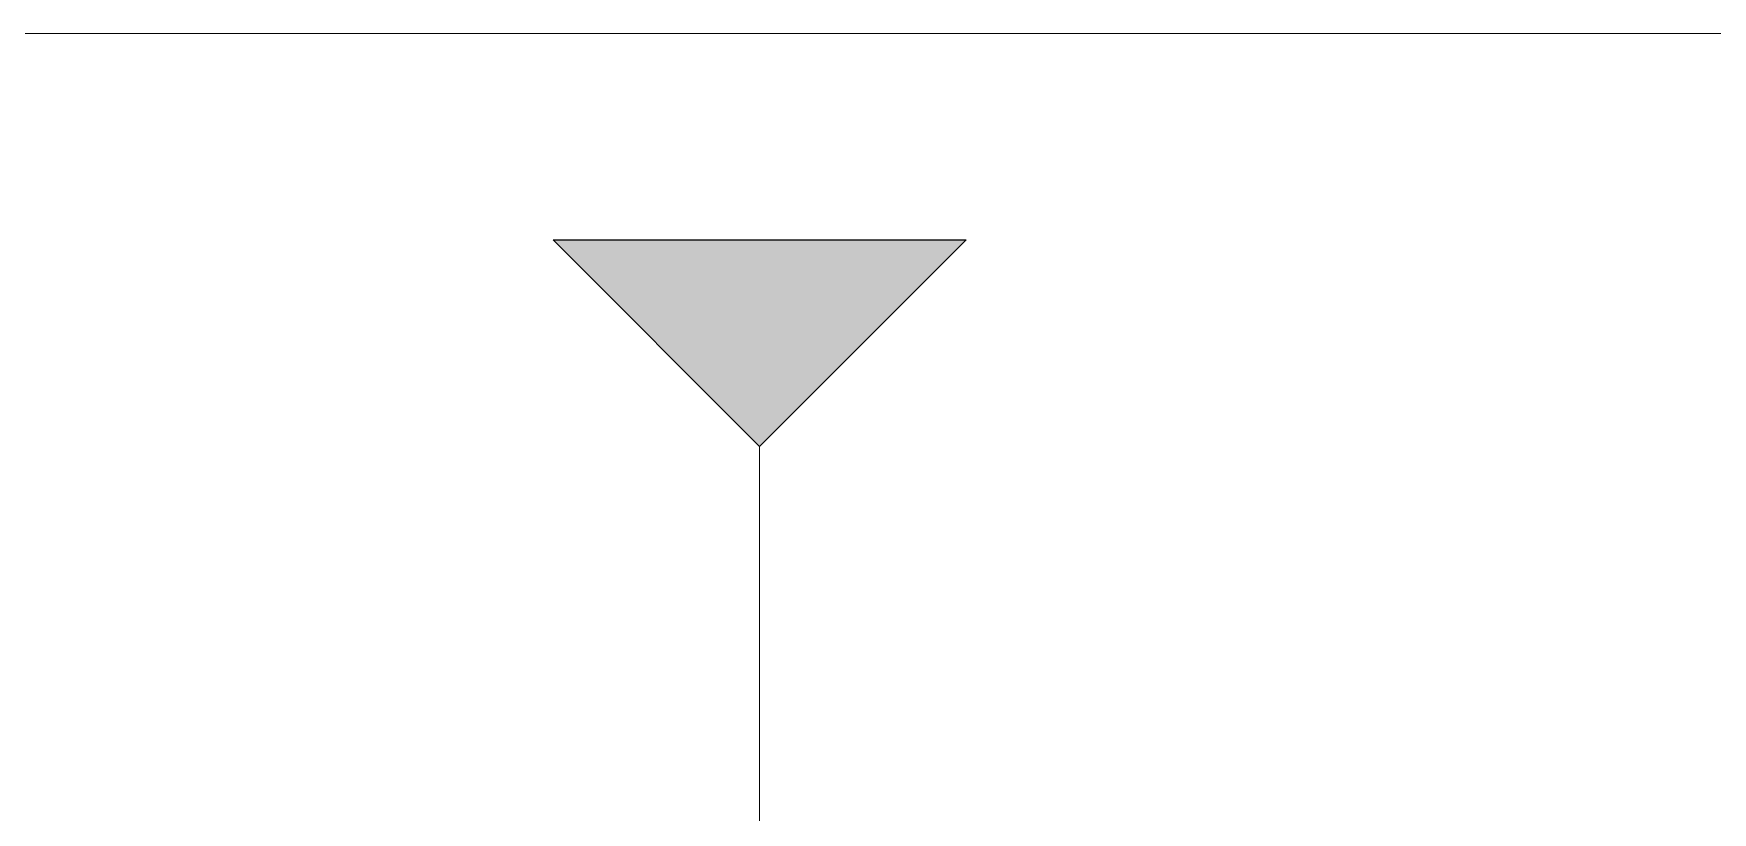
# Model space of a CAD drawing. Header units: metres. Extents: x 497148 to 498044, y 2998751 to 2999627.
# Drawn here: x 497681.37 to 497705.76, y 2999061.01 to 2999072.33 of the extents above; entities that cross this region are included whole.
import ezdxf

# ---------------------------------------------------------------- set-up
doc = ezdxf.new("R2010")
doc.units = ezdxf.units.M
doc.linetypes.add('DOTE', pattern=[2.42, 2, -0.2, 0.02, -0.2])
doc.layers.add('DIM_ELEV', color=3, linetype='Continuous')
doc.layers.add('道路', color=4, linetype='Continuous', lineweight=15)
doc.layers.add('道路中线', color=1, linetype='DOTE', lineweight=13)

# ---------------------------------------------------------------- blocks, each defined once
blk = doc.blocks.new('新块')
at = {"layer": 'DIM_ELEV'}
blk.add_hatch(color=0, dxfattribs=at).paths.add_polyline_path([(497691.915, 2999066.333), (497688.915, 2999069.333), (497694.915, 2999069.333)])
at = {"layer": 'DIM_ELEV', "color": 0}
for p, q in [((497691.915, 2999066.333), (497688.915, 2999069.333)), ((497688.915, 2999069.333), (497694.915, 2999069.333)), ((497691.915, 2999066.333), (497694.915, 2999069.333))]:
    blk.add_line(p, q, dxfattribs=at)
at = {"layer": '道路', "linetype": 'ByBlock', "lineweight": 0, "ltscale": 0.2}
blk.add_line((497758.434, 2999072.333), (497576.91, 2999072.333), dxfattribs=at)
at = {"layer": '道路中线', "ltscale": 5}
blk.add_line((497691.915, 2999066.333), (497691.915, 2998908.333), dxfattribs=at)

msp = doc.modelspace()

# ---------------------------------------------------------------- block references
msp.add_blockref('新块', (0, 0))

doc.saveas('drawing.dxf')
